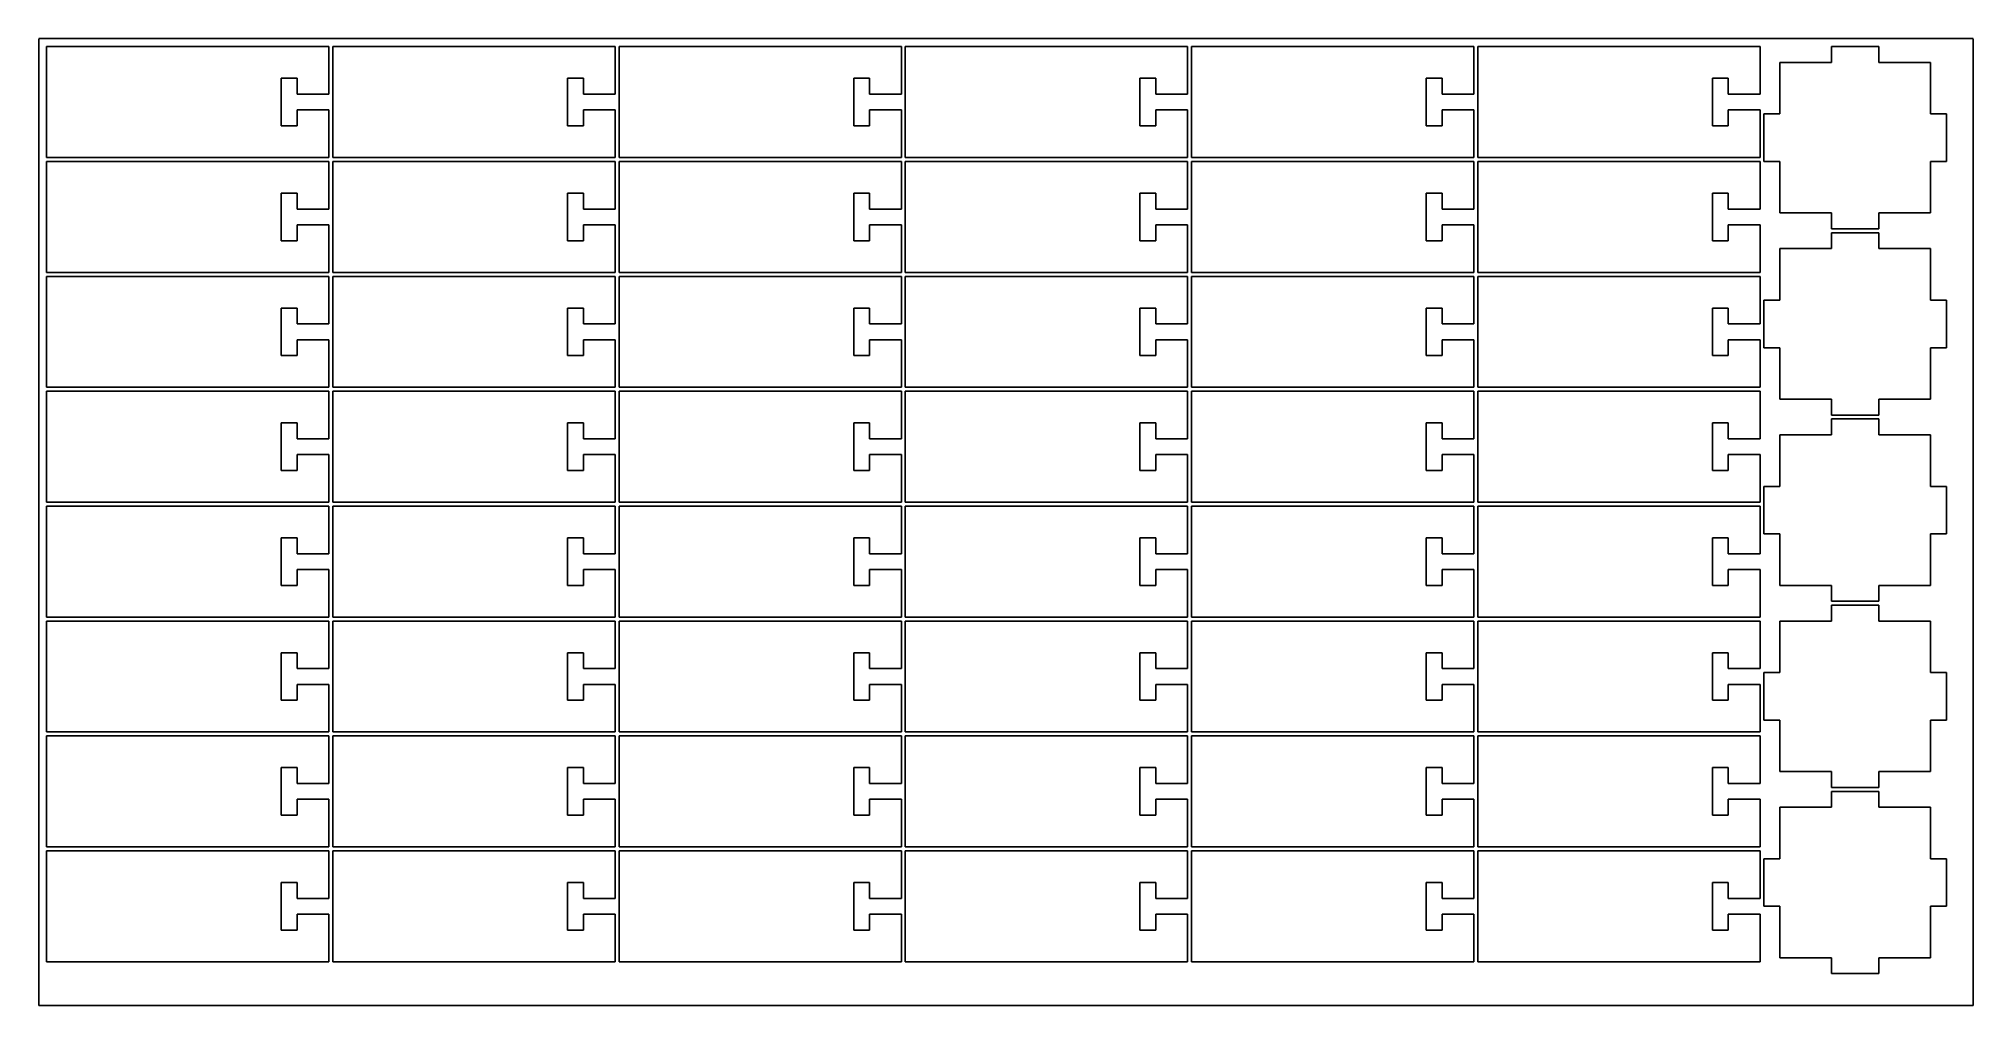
# Model space of a CAD drawing. Extents: x -122 to 122, y -61 to 61.
import ezdxf

# ---------------------------------------------------------------- set-up
doc = ezdxf.new("R2010")
doc.units = 0

msp = doc.modelspace()

# ---------------------------------------------------------------- linework, layer by layer
for p, q in [((-122, -61), (-122, 61)), ((-122, 61), (122, 61)), ((122, -61), (122, 61)), ((-85.4, 60), (-121, 60)), ((-121, 46), (-121, 60)), ((-85.4, 60), (-85.4, 54)), ((-84.9, 46), (-84.9, 60)), ((-49.3, 60), (-84.9, 60)), ((-49.3, 60), (-49.3, 54)), ((-48.8, 46), (-48.8, 60)), ((-13.2, 60), (-48.8, 60)), ((-13.2, 60), (-13.2, 54)), ((-12.7, 46), (-12.7, 60)), ((22.9, 60), (-12.7, 60)), ((22.9, 60), (22.9, 54)), ((59, 60), (23.4, 60)), ((23.4, 46), (23.4, 60)), ((59, 60), (59, 54)), ((95.1, 60), (59.5, 60)), ((59.5, 46), (59.5, 60)), ((95.1, 60), (95.1, 54)), ((110.1, 60), (104.1, 60)), ((104.1, 60), (104.1, 58)), ((110.1, 60), (110.1, 58)), ((97.6, 58), (97.6, 51.5)), ((97.6, 58), (104.1, 58)), ((110.1, 58), (116.6, 58)), ((116.6, 58), (116.6, 51.5)), ((-91.4, 56), (-91.4, 50)), ((-91.4, 56), (-89.4, 56)), ((-89.4, 56), (-89.4, 54)), ((-85.4, 54), (-89.4, 54)), ((-55.3, 56), (-55.3, 50)), ((-55.3, 56), (-53.3, 56)), ((-53.3, 56), (-53.3, 54)), ((-49.3, 54), (-53.3, 54)), ((-19.2, 56), (-19.2, 50)), ((-19.2, 56), (-17.2, 56)), ((-17.2, 56), (-17.2, 54)), ((-13.2, 54), (-17.2, 54)), ((16.9, 56), (16.9, 50)), ((16.9, 56), (18.9, 56)), ((18.9, 56), (18.9, 54)), ((22.9, 54), (18.9, 54)), ((53, 56), (53, 50)), ((53, 56), (55, 56)), ((55, 56), (55, 54)), ((59, 54), (55, 54)), ((89.1, 56), (89.1, 50)), ((89.1, 56), (91.1, 56)), ((91.1, 56), (91.1, 54)), ((95.1, 54), (91.1, 54)), ((-89.4, 50), (-89.4, 52)), ((-85.4, 52), (-89.4, 52)), ((-85.4, 46), (-85.4, 52)), ((-53.3, 50), (-53.3, 52)), ((-49.3, 52), (-53.3, 52)), ((-49.3, 46), (-49.3, 52)), ((-17.2, 50), (-17.2, 52)), ((-13.2, 52), (-17.2, 52)), ((-13.2, 46), (-13.2, 52)), ((18.9, 50), (18.9, 52)), ((22.9, 52), (18.9, 52)), ((22.9, 46), (22.9, 52)), ((55, 50), (55, 52)), ((59, 52), (55, 52)), ((59, 46), (59, 52)), ((95.1, 52), (91.1, 52)), ((91.1, 50), (91.1, 52)), ((95.1, 46), (95.1, 52)), ((95.6, 51.5), (95.6, 45.5)), ((95.6, 51.5), (97.6, 51.5)), ((118.6, 51.5), (116.6, 51.5)), ((118.6, 45.5), (118.6, 51.5)), ((-91.4, 50), (-89.4, 50)), ((-55.3, 50), (-53.3, 50)), ((-19.2, 50), (-17.2, 50)), ((16.9, 50), (18.9, 50)), ((53, 50), (55, 50)), ((89.1, 50), (91.1, 50)), ((-85.4, 46), (-121, 46)), ((-85.4, 45.5), (-121, 45.5)), ((-121, 31.5), (-121, 45.5)), ((-85.4, 45.5), (-85.4, 39.5)), ((-49.3, 46), (-84.9, 46)), ((-49.3, 45.5), (-84.9, 45.5)), ((-84.9, 31.5), (-84.9, 45.5)), ((-49.3, 45.5), (-49.3, 39.5)), ((-13.2, 46), (-48.8, 46)), ((-48.8, 31.5), (-48.8, 45.5)), ((-13.2, 45.5), (-48.8, 45.5)), ((-13.2, 45.5), (-13.2, 39.5)), ((22.9, 46), (-12.7, 46)), ((-12.7, 31.5), (-12.7, 45.5)), ((22.9, 45.5), (-12.7, 45.5)), ((22.9, 45.5), (22.9, 39.5)), ((59, 46), (23.4, 46)), ((59, 45.5), (23.4, 45.5)), ((23.4, 31.5), (23.4, 45.5)), ((59, 45.5), (59, 39.5)), ((95.1, 46), (59.5, 46)), ((59.5, 31.5), (59.5, 45.5)), ((95.1, 45.5), (59.5, 45.5)), ((95.1, 45.5), (95.1, 39.5)), ((95.6, 45.5), (97.6, 45.5)), ((97.6, 45.5), (97.6, 39)), ((116.6, 45.5), (116.6, 39)), ((118.6, 45.5), (116.6, 45.5)), ((-91.4, 41.5), (-91.4, 35.5)), ((-91.4, 41.5), (-89.4, 41.5)), ((-89.4, 41.5), (-89.4, 39.5)), ((-55.3, 41.5), (-55.3, 35.5)), ((-55.3, 41.5), (-53.3, 41.5)), ((-53.3, 41.5), (-53.3, 39.5)), ((-19.2, 41.5), (-19.2, 35.5)), ((-19.2, 41.5), (-17.2, 41.5)), ((-17.2, 41.5), (-17.2, 39.5)), ((16.9, 41.5), (16.9, 35.5)), ((16.9, 41.5), (18.9, 41.5)), ((18.9, 41.5), (18.9, 39.5)), ((53, 41.5), (53, 35.5)), ((53, 41.5), (55, 41.5)), ((55, 41.5), (55, 39.5)), ((89.1, 41.5), (89.1, 35.5)), ((89.1, 41.5), (91.1, 41.5)), ((91.1, 41.5), (91.1, 39.5)), ((-85.4, 39.5), (-89.4, 39.5)), ((-49.3, 39.5), (-53.3, 39.5)), ((-13.2, 39.5), (-17.2, 39.5)), ((22.9, 39.5), (18.9, 39.5)), ((59, 39.5), (55, 39.5)), ((95.1, 39.5), (91.1, 39.5)), ((-89.4, 35.5), (-89.4, 37.5)), ((-85.4, 37.5), (-89.4, 37.5)), ((-85.4, 31.5), (-85.4, 37.5)), ((-53.3, 35.5), (-53.3, 37.5)), ((-49.3, 37.5), (-53.3, 37.5)), ((-49.3, 31.5), (-49.3, 37.5)), ((-13.2, 37.5), (-17.2, 37.5)), ((-17.2, 35.5), (-17.2, 37.5)), ((-13.2, 31.5), (-13.2, 37.5)), ((18.9, 35.5), (18.9, 37.5)), ((22.9, 37.5), (18.9, 37.5)), ((22.9, 31.5), (22.9, 37.5)), ((55, 35.5), (55, 37.5)), ((59, 37.5), (55, 37.5)), ((59, 31.5), (59, 37.5)), ((95.1, 37.5), (91.1, 37.5)), ((91.1, 35.5), (91.1, 37.5)), ((95.1, 31.5), (95.1, 37.5)), ((97.6, 39), (104.1, 39)), ((104.1, 37), (104.1, 39)), ((104.1, 37), (110.1, 37)), ((110.1, 37), (110.1, 39)), ((110.1, 39), (116.6, 39)), ((-91.4, 35.5), (-89.4, 35.5)), ((-55.3, 35.5), (-53.3, 35.5)), ((-19.2, 35.5), (-17.2, 35.5)), ((16.9, 35.5), (18.9, 35.5)), ((53, 35.5), (55, 35.5)), ((89.1, 35.5), (91.1, 35.5)), ((97.6, 34.5), (97.6, 28)), ((97.6, 34.5), (104.1, 34.5)), ((110.1, 36.5), (104.1, 36.5)), ((104.1, 36.5), (104.1, 34.5)), ((110.1, 36.5), (110.1, 34.5)), ((110.1, 34.5), (116.6, 34.5)), ((116.6, 34.5), (116.6, 28)), ((-85.4, 31.5), (-121, 31.5)), ((-121, 17), (-121, 31)), ((-85.4, 31), (-121, 31)), ((-85.4, 31), (-85.4, 25)), ((-49.3, 31.5), (-84.9, 31.5)), ((-49.3, 31), (-84.9, 31)), ((-84.9, 17), (-84.9, 31)), ((-49.3, 31), (-49.3, 25)), ((-13.2, 31.5), (-48.8, 31.5)), ((-48.8, 17), (-48.8, 31)), ((-13.2, 31), (-48.8, 31)), ((-13.2, 31), (-13.2, 25)), ((22.9, 31.5), (-12.7, 31.5)), ((-12.7, 17), (-12.7, 31)), ((22.9, 31), (-12.7, 31)), ((22.9, 31), (22.9, 25)), ((59, 31.5), (23.4, 31.5)), ((59, 31), (23.4, 31)), ((23.4, 17), (23.4, 31)), ((59, 31), (59, 25)), ((95.1, 31.5), (59.5, 31.5)), ((59.5, 17), (59.5, 31)), ((95.1, 31), (59.5, 31)), ((95.1, 31), (95.1, 25)), ((-91.4, 27), (-91.4, 21)), ((-91.4, 27), (-89.4, 27)), ((-89.4, 27), (-89.4, 25)), ((-55.3, 27), (-55.3, 21)), ((-55.3, 27), (-53.3, 27)), ((-53.3, 27), (-53.3, 25)), ((-19.2, 27), (-19.2, 21)), ((-19.2, 27), (-17.2, 27)), ((-17.2, 27), (-17.2, 25)), ((16.9, 27), (16.9, 21)), ((16.9, 27), (18.9, 27)), ((18.9, 27), (18.9, 25)), ((53, 27), (53, 21)), ((53, 27), (55, 27)), ((55, 27), (55, 25)), ((89.1, 27), (89.1, 21)), ((89.1, 27), (91.1, 27)), ((91.1, 27), (91.1, 25)), ((95.6, 28), (95.6, 22)), ((95.6, 28), (97.6, 28)), ((118.6, 28), (116.6, 28)), ((118.6, 22), (118.6, 28)), ((-85.4, 25), (-89.4, 25)), ((-49.3, 25), (-53.3, 25)), ((-13.2, 25), (-17.2, 25)), ((22.9, 25), (18.9, 25)), ((59, 25), (55, 25)), ((95.1, 25), (91.1, 25)), ((-89.4, 21), (-89.4, 23)), ((-85.4, 23), (-89.4, 23)), ((-85.4, 17), (-85.4, 23)), ((-53.3, 21), (-53.3, 23)), ((-49.3, 23), (-53.3, 23)), ((-49.3, 17), (-49.3, 23)), ((-13.2, 23), (-17.2, 23)), ((-17.2, 21), (-17.2, 23)), ((-13.2, 17), (-13.2, 23)), ((18.9, 21), (18.9, 23)), ((22.9, 23), (18.9, 23)), ((22.9, 17), (22.9, 23)), ((55, 21), (55, 23)), ((59, 23), (55, 23)), ((59, 17), (59, 23)), ((91.1, 21), (91.1, 23)), ((95.1, 23), (91.1, 23)), ((95.1, 17), (95.1, 23)), ((95.6, 22), (97.6, 22)), ((97.6, 22), (97.6, 15.5)), ((116.6, 22), (116.6, 15.5)), ((118.6, 22), (116.6, 22)), ((-91.4, 21), (-89.4, 21)), ((-55.3, 21), (-53.3, 21)), ((-19.2, 21), (-17.2, 21)), ((16.9, 21), (18.9, 21)), ((53, 21), (55, 21)), ((89.1, 21), (91.1, 21)), ((-85.4, 17), (-121, 17)), ((-121, 2.5), (-121, 16.5)), ((-85.4, 16.5), (-121, 16.5)), ((-85.4, 16.5), (-85.4, 10.5)), ((-49.3, 17), (-84.9, 17)), ((-49.3, 16.5), (-84.9, 16.5)), ((-84.9, 2.5), (-84.9, 16.5)), ((-49.3, 16.5), (-49.3, 10.5)), ((-13.2, 17), (-48.8, 17)), ((-13.2, 16.5), (-48.8, 16.5)), ((-48.8, 2.5), (-48.8, 16.5)), ((-13.2, 16.5), (-13.2, 10.5)), ((22.9, 17), (-12.7, 17)), ((-12.7, 2.5), (-12.7, 16.5)), ((22.9, 16.5), (-12.7, 16.5)), ((22.9, 16.5), (22.9, 10.5)), ((59, 17), (23.4, 17)), ((23.4, 2.5), (23.4, 16.5)), ((59, 16.5), (23.4, 16.5)), ((59, 16.5), (59, 10.5)), ((95.1, 17), (59.5, 17)), ((95.1, 16.5), (59.5, 16.5)), ((59.5, 2.5), (59.5, 16.5)), ((95.1, 16.5), (95.1, 10.5)), ((97.6, 15.5), (104.1, 15.5)), ((104.1, 13.5), (104.1, 15.5)), ((110.1, 13.5), (110.1, 15.5)), ((110.1, 15.5), (116.6, 15.5)), ((-91.4, 12.5), (-91.4, 6.5)), ((-91.4, 12.5), (-89.4, 12.5)), ((-89.4, 12.5), (-89.4, 10.5)), ((-55.3, 12.5), (-55.3, 6.5)), ((-55.3, 12.5), (-53.3, 12.5)), ((-53.3, 12.5), (-53.3, 10.5)), ((-19.2, 12.5), (-19.2, 6.5)), ((-19.2, 12.5), (-17.2, 12.5)), ((-17.2, 12.5), (-17.2, 10.5)), ((16.9, 12.5), (16.9, 6.5)), ((16.9, 12.5), (18.9, 12.5)), ((18.9, 12.5), (18.9, 10.5)), ((53, 12.5), (53, 6.5)), ((53, 12.5), (55, 12.5)), ((55, 12.5), (55, 10.5)), ((89.1, 12.5), (89.1, 6.5)), ((89.1, 12.5), (91.1, 12.5)), ((91.1, 12.5), (91.1, 10.5)), ((104.1, 13.5), (110.1, 13.5)), ((110.1, 13), (104.1, 13)), ((104.1, 13), (104.1, 11)), ((110.1, 13), (110.1, 11)), ((-85.4, 10.5), (-89.4, 10.5)), ((-49.3, 10.5), (-53.3, 10.5)), ((-13.2, 10.5), (-17.2, 10.5)), ((22.9, 10.5), (18.9, 10.5)), ((59, 10.5), (55, 10.5)), ((95.1, 10.5), (91.1, 10.5)), ((97.6, 11), (97.6, 4.5)), ((97.6, 11), (104.1, 11)), ((110.1, 11), (116.6, 11)), ((116.6, 11), (116.6, 4.5)), ((-89.4, 6.5), (-89.4, 8.5)), ((-85.4, 8.5), (-89.4, 8.5)), ((-85.4, 2.5), (-85.4, 8.5)), ((-53.3, 6.5), (-53.3, 8.5)), ((-49.3, 8.5), (-53.3, 8.5)), ((-49.3, 2.5), (-49.3, 8.5)), ((-17.2, 6.5), (-17.2, 8.5)), ((-13.2, 8.5), (-17.2, 8.5)), ((-13.2, 2.5), (-13.2, 8.5)), ((18.9, 6.5), (18.9, 8.5)), ((22.9, 8.5), (18.9, 8.5)), ((22.9, 2.5), (22.9, 8.5)), ((55, 6.5), (55, 8.5)), ((59, 8.5), (55, 8.5)), ((59, 2.5), (59, 8.5)), ((95.1, 8.5), (91.1, 8.5)), ((91.1, 6.5), (91.1, 8.5)), ((95.1, 2.5), (95.1, 8.5)), ((-91.4, 6.5), (-89.4, 6.5)), ((-55.3, 6.5), (-53.3, 6.5)), ((-19.2, 6.5), (-17.2, 6.5)), ((16.9, 6.5), (18.9, 6.5)), ((53, 6.5), (55, 6.5)), ((89.1, 6.5), (91.1, 6.5)), ((-85.4, 2.5), (-121, 2.5)), ((-49.3, 2.5), (-84.9, 2.5)), ((-13.2, 2.5), (-48.8, 2.5)), ((22.9, 2.5), (-12.7, 2.5)), ((59, 2.5), (23.4, 2.5)), ((95.1, 2.5), (59.5, 2.5)), ((95.6, 4.5), (95.6, -1.5)), ((95.6, 4.5), (97.6, 4.5)), ((118.6, 4.5), (116.6, 4.5)), ((118.6, -1.5), (118.6, 4.5)), ((-121, -12), (-121, 2)), ((-85.4, 2), (-121, 2)), ((-85.4, 2), (-85.4, -4)), ((-49.3, 2), (-84.9, 2)), ((-84.9, -12), (-84.9, 2)), ((-49.3, 2), (-49.3, -4)), ((-13.2, 2), (-48.8, 2)), ((-48.8, -12), (-48.8, 2)), ((-13.2, 2), (-13.2, -4)), ((22.9, 2), (-12.7, 2)), ((-12.7, -12), (-12.7, 2)), ((22.9, 2), (22.9, -4)), ((59, 2), (23.4, 2)), ((23.4, -12), (23.4, 2)), ((59, 2), (59, -4)), ((59.5, -12), (59.5, 2)), ((95.1, 2), (59.5, 2)), ((95.1, 2), (95.1, -4)), ((-91.4, -2), (-91.4, -8)), ((-91.4, -2), (-89.4, -2)), ((-89.4, -2), (-89.4, -4)), ((-55.3, -2), (-55.3, -8)), ((-55.3, -2), (-53.3, -2)), ((-53.3, -2), (-53.3, -4)), ((-19.2, -2), (-19.2, -8)), ((-19.2, -2), (-17.2, -2)), ((-17.2, -2), (-17.2, -4)), ((16.9, -2), (16.9, -8)), ((16.9, -2), (18.9, -2)), ((18.9, -2), (18.9, -4)), ((53, -2), (53, -8)), ((53, -2), (55, -2)), ((55, -2), (55, -4)), ((89.1, -2), (89.1, -8)), ((89.1, -2), (91.1, -2)), ((91.1, -2), (91.1, -4)), ((95.6, -1.5), (97.6, -1.5)), ((97.6, -1.5), (97.6, -8)), ((116.6, -1.5), (116.6, -8)), ((118.6, -1.5), (116.6, -1.5)), ((-85.4, -4), (-89.4, -4)), ((-49.3, -4), (-53.3, -4)), ((-13.2, -4), (-17.2, -4)), ((22.9, -4), (18.9, -4)), ((59, -4), (55, -4)), ((95.1, -4), (91.1, -4)), ((-89.4, -8), (-89.4, -6)), ((-85.4, -6), (-89.4, -6)), ((-85.4, -12), (-85.4, -6)), ((-53.3, -8), (-53.3, -6)), ((-49.3, -6), (-53.3, -6)), ((-49.3, -12), (-49.3, -6)), ((-17.2, -8), (-17.2, -6)), ((-13.2, -6), (-17.2, -6)), ((-13.2, -12), (-13.2, -6)), ((18.9, -8), (18.9, -6)), ((22.9, -6), (18.9, -6)), ((22.9, -12), (22.9, -6)), ((55, -8), (55, -6)), ((59, -6), (55, -6)), ((59, -12), (59, -6)), ((91.1, -8), (91.1, -6)), ((95.1, -6), (91.1, -6)), ((95.1, -12), (95.1, -6)), ((-91.4, -8), (-89.4, -8)), ((-55.3, -8), (-53.3, -8)), ((-19.2, -8), (-17.2, -8)), ((16.9, -8), (18.9, -8)), ((53, -8), (55, -8)), ((89.1, -8), (91.1, -8)), ((97.6, -8), (104.1, -8)), ((104.1, -10), (104.1, -8)), ((110.1, -10), (110.1, -8)), ((110.1, -8), (116.6, -8)), ((-85.4, -12), (-121, -12)), ((-49.3, -12), (-84.9, -12)), ((-13.2, -12), (-48.8, -12)), ((22.9, -12), (-12.7, -12)), ((59, -12), (23.4, -12)), ((95.1, -12), (59.5, -12)), ((104.1, -10), (110.1, -10)), ((110.1, -10.5), (104.1, -10.5)), ((104.1, -10.5), (104.1, -12.5)), ((110.1, -10.5), (110.1, -12.5)), ((-121, -26.5), (-121, -12.5)), ((-85.4, -12.5), (-121, -12.5)), ((-85.4, -12.5), (-85.4, -18.5)), ((-49.3, -12.5), (-84.9, -12.5)), ((-84.9, -26.5), (-84.9, -12.5)), ((-49.3, -12.5), (-49.3, -18.5)), ((-13.2, -12.5), (-48.8, -12.5)), ((-48.8, -26.5), (-48.8, -12.5)), ((-13.2, -12.5), (-13.2, -18.5)), ((22.9, -12.5), (-12.7, -12.5)), ((-12.7, -26.5), (-12.7, -12.5)), ((22.9, -12.5), (22.9, -18.5)), ((23.4, -26.5), (23.4, -12.5)), ((59, -12.5), (23.4, -12.5)), ((59, -12.5), (59, -18.5)), ((95.1, -12.5), (59.5, -12.5)), ((59.5, -26.5), (59.5, -12.5)), ((95.1, -12.5), (95.1, -18.5)), ((97.6, -12.5), (97.6, -19)), ((97.6, -12.5), (104.1, -12.5)), ((110.1, -12.5), (116.6, -12.5)), ((116.6, -12.5), (116.6, -19)), ((-91.4, -16.5), (-91.4, -22.5)), ((-91.4, -16.5), (-89.4, -16.5)), ((-89.4, -16.5), (-89.4, -18.5)), ((-55.3, -16.5), (-55.3, -22.5)), ((-55.3, -16.5), (-53.3, -16.5)), ((-53.3, -16.5), (-53.3, -18.5)), ((-19.2, -16.5), (-19.2, -22.5)), ((-19.2, -16.5), (-17.2, -16.5)), ((-17.2, -16.5), (-17.2, -18.5)), ((16.9, -16.5), (16.9, -22.5)), ((16.9, -16.5), (18.9, -16.5)), ((18.9, -16.5), (18.9, -18.5)), ((53, -16.5), (53, -22.5)), ((53, -16.5), (55, -16.5)), ((55, -16.5), (55, -18.5)), ((89.1, -16.5), (89.1, -22.5)), ((89.1, -16.5), (91.1, -16.5)), ((91.1, -16.5), (91.1, -18.5)), ((-85.4, -18.5), (-89.4, -18.5)), ((-49.3, -18.5), (-53.3, -18.5)), ((-13.2, -18.5), (-17.2, -18.5)), ((22.9, -18.5), (18.9, -18.5)), ((59, -18.5), (55, -18.5)), ((95.1, -18.5), (91.1, -18.5)), ((95.6, -19), (95.6, -25)), ((95.6, -19), (97.6, -19)), ((118.6, -19), (116.6, -19)), ((118.6, -25), (118.6, -19)), ((-89.4, -22.5), (-89.4, -20.5)), ((-85.4, -20.5), (-89.4, -20.5)), ((-85.4, -26.5), (-85.4, -20.5)), ((-53.3, -22.5), (-53.3, -20.5)), ((-49.3, -20.5), (-53.3, -20.5)), ((-49.3, -26.5), (-49.3, -20.5)), ((-17.2, -22.5), (-17.2, -20.5)), ((-13.2, -20.5), (-17.2, -20.5)), ((-13.2, -26.5), (-13.2, -20.5)), ((18.9, -22.5), (18.9, -20.5)), ((22.9, -20.5), (18.9, -20.5)), ((22.9, -26.5), (22.9, -20.5)), ((55, -22.5), (55, -20.5)), ((59, -20.5), (55, -20.5)), ((59, -26.5), (59, -20.5)), ((95.1, -20.5), (91.1, -20.5)), ((91.1, -22.5), (91.1, -20.5)), ((95.1, -26.5), (95.1, -20.5)), ((-91.4, -22.5), (-89.4, -22.5)), ((-55.3, -22.5), (-53.3, -22.5)), ((-19.2, -22.5), (-17.2, -22.5)), ((16.9, -22.5), (18.9, -22.5)), ((53, -22.5), (55, -22.5)), ((89.1, -22.5), (91.1, -22.5)), ((-85.4, -26.5), (-121, -26.5)), ((-49.3, -26.5), (-84.9, -26.5)), ((-13.2, -26.5), (-48.8, -26.5)), ((22.9, -26.5), (-12.7, -26.5)), ((59, -26.5), (23.4, -26.5)), ((95.1, -26.5), (59.5, -26.5)), ((95.6, -25), (97.6, -25)), ((97.6, -25), (97.6, -31.5)), ((116.6, -25), (116.6, -31.5)), ((118.6, -25), (116.6, -25)), ((-121, -41), (-121, -27)), ((-85.4, -27), (-121, -27)), ((-85.4, -27), (-85.4, -33)), ((-84.9, -41), (-84.9, -27)), ((-49.3, -27), (-84.9, -27)), ((-49.3, -27), (-49.3, -33)), ((-13.2, -27), (-48.8, -27)), ((-48.8, -41), (-48.8, -27)), ((-13.2, -27), (-13.2, -33)), ((-12.7, -41), (-12.7, -27)), ((22.9, -27), (-12.7, -27)), ((22.9, -27), (22.9, -33)), ((23.4, -41), (23.4, -27)), ((59, -27), (23.4, -27)), ((59, -27), (59, -33)), ((59.5, -41), (59.5, -27)), ((95.1, -27), (59.5, -27)), ((95.1, -27), (95.1, -33)), ((-91.4, -31), (-91.4, -37)), ((-91.4, -31), (-89.4, -31)), ((-89.4, -31), (-89.4, -33)), ((-55.3, -31), (-55.3, -37)), ((-55.3, -31), (-53.3, -31)), ((-53.3, -31), (-53.3, -33)), ((-19.2, -31), (-19.2, -37)), ((-19.2, -31), (-17.2, -31)), ((-17.2, -31), (-17.2, -33)), ((16.9, -31), (16.9, -37)), ((16.9, -31), (18.9, -31)), ((18.9, -31), (18.9, -33)), ((53, -31), (53, -37)), ((53, -31), (55, -31)), ((55, -31), (55, -33)), ((89.1, -31), (89.1, -37)), ((89.1, -31), (91.1, -31)), ((91.1, -31), (91.1, -33)), ((97.6, -31.5), (104.1, -31.5)), ((104.1, -33.5), (104.1, -31.5)), ((110.1, -33.5), (110.1, -31.5)), ((110.1, -31.5), (116.6, -31.5)), ((-85.4, -33), (-89.4, -33)), ((-49.3, -33), (-53.3, -33)), ((-13.2, -33), (-17.2, -33)), ((22.9, -33), (18.9, -33)), ((59, -33), (55, -33)), ((95.1, -33), (91.1, -33)), ((104.1, -33.5), (110.1, -33.5)), ((110.1, -34), (104.1, -34)), ((104.1, -34), (104.1, -36)), ((110.1, -34), (110.1, -36)), ((-89.4, -37), (-89.4, -35)), ((-85.4, -35), (-89.4, -35)), ((-85.4, -41), (-85.4, -35)), ((-53.3, -37), (-53.3, -35)), ((-49.3, -35), (-53.3, -35)), ((-49.3, -41), (-49.3, -35)), ((-17.2, -37), (-17.2, -35)), ((-13.2, -35), (-17.2, -35)), ((-13.2, -41), (-13.2, -35)), ((18.9, -37), (18.9, -35)), ((22.9, -35), (18.9, -35)), ((22.9, -41), (22.9, -35)), ((55, -37), (55, -35)), ((59, -35), (55, -35)), ((59, -41), (59, -35)), ((91.1, -37), (91.1, -35)), ((95.1, -35), (91.1, -35)), ((95.1, -41), (95.1, -35)), ((97.6, -36), (97.6, -42.5)), ((97.6, -36), (104.1, -36)), ((110.1, -36), (116.6, -36)), ((116.6, -36), (116.6, -42.5)), ((-91.4, -37), (-89.4, -37)), ((-55.3, -37), (-53.3, -37)), ((-19.2, -37), (-17.2, -37)), ((16.9, -37), (18.9, -37)), ((53, -37), (55, -37)), ((89.1, -37), (91.1, -37)), ((-85.4, -41), (-121, -41)), ((-49.3, -41), (-84.9, -41)), ((-13.2, -41), (-48.8, -41)), ((22.9, -41), (-12.7, -41)), ((59, -41), (23.4, -41)), ((95.1, -41), (59.5, -41)), ((-121, -55.5), (-121, -41.5)), ((-85.4, -41.5), (-121, -41.5)), ((-85.4, -41.5), (-85.4, -47.5)), ((-84.9, -55.5), (-84.9, -41.5)), ((-49.3, -41.5), (-84.9, -41.5)), ((-49.3, -41.5), (-49.3, -47.5)), ((-48.8, -55.5), (-48.8, -41.5)), ((-13.2, -41.5), (-48.8, -41.5)), ((-13.2, -41.5), (-13.2, -47.5)), ((-12.7, -55.5), (-12.7, -41.5)), ((22.9, -41.5), (-12.7, -41.5)), ((22.9, -41.5), (22.9, -47.5)), ((59, -41.5), (23.4, -41.5)), ((23.4, -55.5), (23.4, -41.5)), ((59, -41.5), (59, -47.5)), ((59.5, -55.5), (59.5, -41.5)), ((95.1, -41.5), (59.5, -41.5)), ((95.1, -41.5), (95.1, -47.5)), ((95.6, -42.5), (95.6, -48.5)), ((95.6, -42.5), (97.6, -42.5)), ((118.6, -42.5), (116.6, -42.5)), ((118.6, -48.5), (118.6, -42.5)), ((-91.4, -45.5), (-91.4, -51.5)), ((-91.4, -45.5), (-89.4, -45.5)), ((-89.4, -45.5), (-89.4, -47.5)), ((-55.3, -45.5), (-55.3, -51.5)), ((-55.3, -45.5), (-53.3, -45.5)), ((-53.3, -45.5), (-53.3, -47.5)), ((-19.2, -45.5), (-19.2, -51.5)), ((-19.2, -45.5), (-17.2, -45.5)), ((-17.2, -45.5), (-17.2, -47.5)), ((16.9, -45.5), (16.9, -51.5)), ((16.9, -45.5), (18.9, -45.5)), ((18.9, -45.5), (18.9, -47.5)), ((53, -45.5), (53, -51.5)), ((53, -45.5), (55, -45.5)), ((55, -45.5), (55, -47.5)), ((89.1, -45.5), (89.1, -51.5)), ((89.1, -45.5), (91.1, -45.5)), ((91.1, -45.5), (91.1, -47.5)), ((-85.4, -47.5), (-89.4, -47.5)), ((-49.3, -47.5), (-53.3, -47.5)), ((-13.2, -47.5), (-17.2, -47.5)), ((22.9, -47.5), (18.9, -47.5)), ((59, -47.5), (55, -47.5)), ((95.1, -47.5), (91.1, -47.5)), ((95.6, -48.5), (97.6, -48.5)), ((97.6, -48.5), (97.6, -55)), ((116.6, -48.5), (116.6, -55)), ((118.6, -48.5), (116.6, -48.5)), ((-89.4, -51.5), (-89.4, -49.5)), ((-85.4, -49.5), (-89.4, -49.5)), ((-85.4, -55.5), (-85.4, -49.5)), ((-53.3, -51.5), (-53.3, -49.5)), ((-49.3, -49.5), (-53.3, -49.5)), ((-49.3, -55.5), (-49.3, -49.5)), ((-17.2, -51.5), (-17.2, -49.5)), ((-13.2, -49.5), (-17.2, -49.5)), ((-13.2, -55.5), (-13.2, -49.5)), ((18.9, -51.5), (18.9, -49.5)), ((22.9, -49.5), (18.9, -49.5)), ((22.9, -55.5), (22.9, -49.5)), ((59, -49.5), (55, -49.5)), ((55, -51.5), (55, -49.5)), ((59, -55.5), (59, -49.5)), ((91.1, -51.5), (91.1, -49.5)), ((95.1, -49.5), (91.1, -49.5)), ((95.1, -55.5), (95.1, -49.5)), ((-91.4, -51.5), (-89.4, -51.5)), ((-55.3, -51.5), (-53.3, -51.5)), ((-19.2, -51.5), (-17.2, -51.5)), ((16.9, -51.5), (18.9, -51.5)), ((53, -51.5), (55, -51.5)), ((89.1, -51.5), (91.1, -51.5)), ((-85.4, -55.5), (-121, -55.5)), ((-49.3, -55.5), (-84.9, -55.5)), ((-13.2, -55.5), (-48.8, -55.5)), ((22.9, -55.5), (-12.7, -55.5)), ((59, -55.5), (23.4, -55.5)), ((95.1, -55.5), (59.5, -55.5)), ((97.6, -55), (104.1, -55)), ((104.1, -57), (104.1, -55)), ((110.1, -57), (110.1, -55)), ((110.1, -55), (116.6, -55)), ((104.1, -57), (110.1, -57)), ((-122, -61), (122, -61))]:
    msp.add_line(p, q)

doc.saveas('drawing.dxf')
